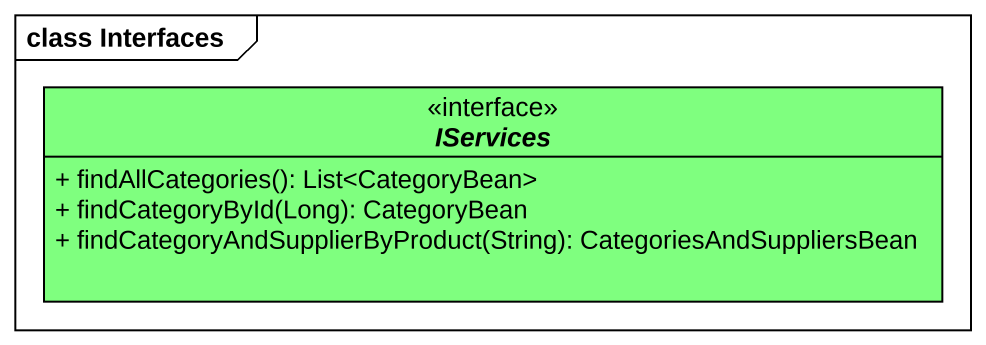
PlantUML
@startuml
mainframe class Interfaces
hide circle
hide empty members
skinparam classAttributeIconSize 0
interface IServices <<interface>> #7FFF7F {
  + findAllCategories(): List<CategoryBean>
  + findCategoryById(Long): CategoryBean
  + findCategoryAndSupplierByProduct(String): CategoriesAndSuppliersBean
}
@enduml
